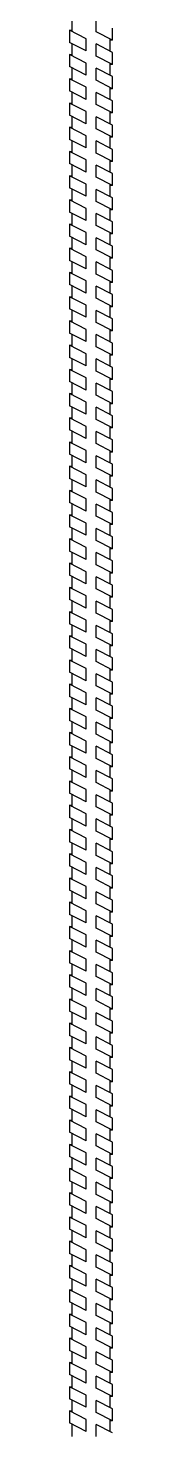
# Model space of a CAD drawing. Header units: millimetres. Extents: x -1985 to 969, y 203 to 500.
# Drawn here: x -1669 to -1668.5, y 451.15 to 467.39 of the extents above; entities that cross this region are included whole.
import ezdxf

# ---------------------------------------------------------------- set-up
doc = ezdxf.new("R2010")
doc.units = ezdxf.units.MM
doc.layers.add('ШПАЛА', color=7, linetype='Continuous')

msp = doc.modelspace()

# ---------------------------------------------------------------- linework, layer by layer
at = {"color": 7}
for p, q in [((-1669, 467.363), (-1668.97, 467.363)), ((-1669, 467.363), (-1669, 467.223)), ((-1668.808, 467.265), (-1669, 467.363)), ((-1668.5, 467.249), (-1668.691, 467.346)), ((-1668.5, 467.249), (-1668.5, 467.389)), ((-1668.808, 467.125), (-1669, 467.223)), ((-1668.5, 467.108), (-1668.691, 467.205)), ((-1668.5, 467.249), (-1668.53, 467.249)), ((-1668.5, 466.968), (-1668.5, 467.108)), ((-1669, 467.083), (-1668.97, 467.083)), ((-1669, 467.083), (-1669, 466.943)), ((-1668.808, 466.985), (-1669, 467.083)), ((-1668.808, 466.845), (-1669, 466.943)), ((-1668.5, 466.968), (-1668.691, 467.065)), ((-1668.5, 466.968), (-1668.53, 466.968)), ((-1669, 466.803), (-1668.97, 466.803)), ((-1669, 466.803), (-1669, 466.663)), ((-1668.808, 466.705), (-1669, 466.803)), ((-1668.5, 466.828), (-1668.691, 466.925)), ((-1668.5, 466.688), (-1668.691, 466.785)), ((-1668.5, 466.688), (-1668.5, 466.828)), ((-1668.808, 466.565), (-1669, 466.663)), ((-1668.5, 466.548), (-1668.691, 466.645)), ((-1668.5, 466.688), (-1668.53, 466.688)), ((-1668.5, 466.408), (-1668.5, 466.548))]:
    msp.add_line(p, q, dxfattribs=at)
for p, q in [((-1669, 466.522), (-1668.97, 466.522)), ((-1668.808, 466.424), (-1669, 466.522)), ((-1668.5, 466.408), (-1668.691, 466.505)), ((-1668.808, 466.284), (-1669, 466.382)), ((-1668.5, 466.268), (-1668.691, 466.364)), ((-1668.5, 466.408), (-1668.53, 466.408)), ((-1669, 466.242), (-1668.97, 466.242)), ((-1668.808, 466.144), (-1669, 466.242)), ((-1668.5, 466.128), (-1668.691, 466.224)), ((-1668.808, 466.004), (-1669, 466.102)), ((-1668.5, 465.987), (-1668.691, 466.084)), ((-1668.5, 466.128), (-1668.53, 466.128)), ((-1669, 465.963), (-1668.97, 465.963)), ((-1668.808, 465.865), (-1669, 465.963)), ((-1668.808, 465.725), (-1669, 465.823)), ((-1668.5, 465.847), (-1668.691, 465.944)), ((-1668.5, 465.708), (-1668.691, 465.805)), ((-1668.5, 465.847), (-1668.53, 465.847)), ((-1669, 465.683), (-1668.97, 465.683)), ((-1668.808, 465.585), (-1669, 465.683)), ((-1668.5, 465.568), (-1668.691, 465.665)), ((-1668.808, 465.445), (-1669, 465.543)), ((-1668.5, 465.428), (-1668.691, 465.525)), ((-1668.5, 465.568), (-1668.53, 465.568)), ((-1669, 465.403), (-1668.97, 465.403)), ((-1668.808, 465.305), (-1669, 465.403)), ((-1668.5, 465.288), (-1668.691, 465.385)), ((-1668.808, 465.165), (-1669, 465.263)), ((-1668.5, 465.149), (-1668.691, 465.246)), ((-1668.5, 465.288), (-1668.53, 465.288)), ((-1669, 465.123), (-1668.97, 465.123)), ((-1668.808, 465.025), (-1669, 465.123)), ((-1668.5, 465.009), (-1668.691, 465.106)), ((-1668.5, 465.009), (-1668.53, 465.009)), ((-1668.808, 464.885), (-1669, 464.983)), ((-1669, 464.844), (-1668.97, 464.844)), ((-1668.808, 464.746), (-1669, 464.844)), ((-1668.5, 464.869), (-1668.691, 464.965)), ((-1668.808, 464.606), (-1669, 464.704)), ((-1668.5, 464.729), (-1668.691, 464.825)), ((-1668.5, 464.589), (-1668.691, 464.686)), ((-1668.5, 464.729), (-1668.53, 464.729)), ((-1669, 464.564), (-1668.97, 464.564)), ((-1668.808, 464.466), (-1669, 464.564)), ((-1668.5, 464.449), (-1668.691, 464.546)), ((-1668.808, 464.326), (-1669, 464.424)), ((-1668.5, 464.309), (-1668.691, 464.406)), ((-1668.5, 464.449), (-1668.53, 464.449)), ((-1669, 464.284), (-1668.97, 464.284)), ((-1668.808, 464.186), (-1669, 464.284)), ((-1668.5, 464.169), (-1668.691, 464.266)), ((-1668.808, 464.046), (-1669, 464.144)), ((-1668.5, 464.029), (-1668.691, 464.126)), ((-1668.5, 464.169), (-1668.53, 464.169)), ((-1669, 464.004), (-1668.97, 464.004)), ((-1668.808, 463.905), (-1669, 464.004)), ((-1668.808, 463.765), (-1669, 463.864)), ((-1668.5, 463.889), (-1668.691, 463.986)), ((-1668.5, 463.889), (-1668.53, 463.889)), ((-1669, 463.723), (-1668.97, 463.723)), ((-1668.808, 463.625), (-1669, 463.723)), ((-1668.5, 463.749), (-1668.691, 463.846)), ((-1668.5, 463.609), (-1668.691, 463.706)), ((-1668.808, 463.485), (-1669, 463.583)), ((-1668.5, 463.468), (-1668.691, 463.565)), ((-1668.5, 463.609), (-1668.53, 463.609)), ((-1669, 463.443), (-1668.97, 463.443)), ((-1668.808, 463.345), (-1669, 463.443)), ((-1668.5, 463.328), (-1668.691, 463.425)), ((-1668.808, 463.205), (-1669, 463.303)), ((-1668.5, 463.188), (-1668.691, 463.285)), ((-1668.5, 463.328), (-1668.53, 463.328)), ((-1669, 463.164), (-1668.97, 463.164)), ((-1668.808, 463.066), (-1669, 463.164)), ((-1668.5, 463.048), (-1668.691, 463.145)), ((-1668.5, 463.048), (-1668.53, 463.048)), ((-1668.808, 462.926), (-1669, 463.024)), ((-1669, 462.884), (-1668.97, 462.884)), ((-1668.808, 462.785), (-1669, 462.884)), ((-1668.5, 462.909), (-1668.691, 463.006)), ((-1668.808, 462.645), (-1669, 462.744)), ((-1668.5, 462.769), (-1668.691, 462.866)), ((-1668.5, 462.629), (-1668.691, 462.726)), ((-1668.5, 462.769), (-1668.53, 462.769)), ((-1669, 462.604), (-1668.97, 462.604)), ((-1668.808, 462.506), (-1669, 462.604)), ((-1668.5, 462.489), (-1668.691, 462.586)), ((-1668.808, 462.366), (-1669, 462.464)), ((-1668.5, 462.349), (-1668.691, 462.446)), ((-1668.5, 462.489), (-1668.53, 462.489)), ((-1669, 462.324), (-1668.97, 462.324)), ((-1668.808, 462.226), (-1669, 462.324)), ((-1668.5, 462.209), (-1668.691, 462.306)), ((-1668.808, 462.086), (-1669, 462.184)), ((-1668.5, 462.069), (-1668.691, 462.166)), ((-1668.5, 462.209), (-1668.53, 462.209)), ((-1669, 462.045), (-1668.97, 462.045)), ((-1668.808, 461.947), (-1669, 462.045)), ((-1668.5, 461.929), (-1668.691, 462.026)), ((-1668.5, 461.929), (-1668.53, 461.929)), ((-1668.808, 461.807), (-1669, 461.905)), ((-1669, 461.765), (-1668.97, 461.765)), ((-1668.808, 461.667), (-1669, 461.765)), ((-1668.5, 461.79), (-1668.691, 461.887)), ((-1668.5, 461.65), (-1668.691, 461.747)), ((-1668.808, 461.527), (-1669, 461.625)), ((-1668.5, 461.51), (-1668.691, 461.607)), ((-1668.5, 461.65), (-1668.53, 461.65)), ((-1669, 461.485), (-1668.97, 461.485)), ((-1668.808, 461.387), (-1669, 461.485)), ((-1668.5, 461.37), (-1668.691, 461.467)), ((-1668.808, 461.247), (-1669, 461.345)), ((-1668.5, 461.23), (-1668.691, 461.327)), ((-1668.5, 461.37), (-1668.53, 461.37)), ((-1669, 461.205), (-1668.97, 461.205)), ((-1668.808, 461.106), (-1669, 461.205)), ((-1668.5, 461.09), (-1668.691, 461.187)), ((-1668.808, 460.966), (-1669, 461.065)), ((-1668.5, 460.95), (-1668.691, 461.047)), ((-1668.5, 461.09), (-1668.53, 461.09)), ((-1669, 460.924), (-1668.97, 460.924)), ((-1668.808, 460.826), (-1669, 460.924)), ((-1668.808, 460.686), (-1669, 460.784)), ((-1668.5, 460.81), (-1668.691, 460.907)), ((-1668.5, 460.81), (-1668.53, 460.81)), ((-1669, 460.644), (-1668.97, 460.644)), ((-1668.808, 460.546), (-1669, 460.644)), ((-1668.5, 460.669), (-1668.691, 460.766)), ((-1668.5, 460.529), (-1668.691, 460.626)), ((-1668.808, 460.406), (-1669, 460.504)), ((-1668.5, 460.389), (-1668.691, 460.486)), ((-1668.5, 460.529), (-1668.53, 460.529)), ((-1669, 460.365), (-1668.97, 460.365)), ((-1668.808, 460.267), (-1669, 460.365)), ((-1668.5, 460.249), (-1668.691, 460.346)), ((-1668.808, 460.127), (-1669, 460.225)), ((-1668.5, 460.11), (-1668.691, 460.207)), ((-1668.5, 460.249), (-1668.53, 460.249)), ((-1669, 460.085), (-1668.97, 460.085)), ((-1668.808, 459.986), (-1669, 460.085)), ((-1668.5, 459.97), (-1668.691, 460.067)), ((-1668.5, 459.97), (-1668.53, 459.97)), ((-1668.808, 459.846), (-1669, 459.945)), ((-1669, 459.805), (-1668.97, 459.805)), ((-1668.808, 459.707), (-1669, 459.805)), ((-1668.5, 459.83), (-1668.691, 459.927)), ((-1668.808, 459.567), (-1669, 459.665)), ((-1668.5, 459.69), (-1668.691, 459.787)), ((-1668.5, 459.551), (-1668.691, 459.647)), ((-1668.5, 459.69), (-1668.53, 459.69)), ((-1669, 459.525), (-1668.97, 459.525)), ((-1668.808, 459.427), (-1669, 459.525)), ((-1668.5, 459.411), (-1668.691, 459.507)), ((-1668.808, 459.287), (-1669, 459.385)), ((-1668.5, 459.27), (-1668.691, 459.367)), ((-1668.5, 459.411), (-1668.53, 459.411)), ((-1669, 459.246), (-1668.97, 459.246)), ((-1668.808, 459.148), (-1669, 459.246)), ((-1668.5, 459.13), (-1668.691, 459.227)), ((-1668.808, 459.008), (-1669, 459.106)), ((-1668.5, 458.991), (-1668.691, 459.088)), ((-1668.5, 459.13), (-1668.53, 459.13)), ((-1669, 458.966), (-1668.97, 458.966)), ((-1668.808, 458.868), (-1669, 458.966)), ((-1668.808, 458.728), (-1669, 458.826)), ((-1668.5, 458.851), (-1668.691, 458.948)), ((-1668.5, 458.851), (-1668.53, 458.851)), ((-1669, 458.686), (-1668.97, 458.686)), ((-1668.808, 458.587), (-1669, 458.686)), ((-1668.5, 458.711), (-1668.691, 458.808)), ((-1668.5, 458.571), (-1668.691, 458.668)), ((-1668.808, 458.447), (-1669, 458.546)), ((-1668.5, 458.431), (-1668.691, 458.528)), ((-1668.5, 458.571), (-1668.53, 458.571)), ((-1669, 458.406), (-1668.97, 458.406)), ((-1668.808, 458.307), (-1669, 458.406)), ((-1668.5, 458.291), (-1668.691, 458.388)), ((-1668.808, 458.167), (-1669, 458.266)), ((-1668.5, 458.151), (-1668.691, 458.248)), ((-1668.5, 458.291), (-1668.53, 458.291)), ((-1669, 458.125), (-1668.97, 458.125)), ((-1668.808, 458.027), (-1669, 458.125)), ((-1668.5, 458.011), (-1668.691, 458.108)), ((-1668.808, 457.887), (-1669, 457.985)), ((-1668.5, 457.87), (-1668.691, 457.967)), ((-1668.5, 458.011), (-1668.53, 458.011)), ((-1669, 457.845), (-1668.97, 457.845)), ((-1668.808, 457.747), (-1669, 457.845)), ((-1668.808, 457.607), (-1669, 457.705)), ((-1668.5, 457.73), (-1668.691, 457.827)), ((-1668.5, 457.59), (-1668.691, 457.687)), ((-1668.5, 457.73), (-1668.53, 457.73)), ((-1669, 457.566), (-1668.97, 457.566)), ((-1668.808, 457.467), (-1669, 457.566)), ((-1668.5, 457.45), (-1668.691, 457.547)), ((-1668.808, 457.327), (-1669, 457.426)), ((-1668.5, 457.311), (-1668.691, 457.408)), ((-1668.5, 457.45), (-1668.53, 457.45)), ((-1669, 457.286), (-1668.97, 457.286)), ((-1668.808, 457.187), (-1669, 457.286)), ((-1668.5, 457.171), (-1668.691, 457.268)), ((-1668.808, 457.047), (-1669, 457.146)), ((-1668.5, 457.031), (-1668.691, 457.128)), ((-1668.5, 457.171), (-1668.53, 457.171)), ((-1669, 457.006), (-1668.97, 457.006)), ((-1668.808, 456.908), (-1669, 457.006)), ((-1668.5, 456.891), (-1668.691, 456.988)), ((-1668.5, 456.891), (-1668.53, 456.891)), ((-1668.808, 456.768), (-1669, 456.866)), ((-1669, 456.726), (-1668.97, 456.726)), ((-1668.808, 456.628), (-1669, 456.726)), ((-1668.5, 456.751), (-1668.691, 456.848)), ((-1668.808, 456.488), (-1669, 456.586)), ((-1668.5, 456.611), (-1668.691, 456.708)), ((-1668.5, 456.471), (-1668.691, 456.568)), ((-1668.5, 456.611), (-1668.53, 456.611)), ((-1669, 456.447), (-1668.97, 456.447)), ((-1668.808, 456.349), (-1669, 456.447)), ((-1668.5, 456.331), (-1668.691, 456.428)), ((-1668.808, 456.209), (-1669, 456.307)), ((-1668.5, 456.192), (-1668.691, 456.289)), ((-1668.5, 456.331), (-1668.53, 456.331)), ((-1669, 456.167), (-1668.97, 456.167)), ((-1668.808, 456.069), (-1669, 456.167)), ((-1668.5, 456.052), (-1668.691, 456.149)), ((-1668.808, 455.929), (-1669, 456.027)), ((-1668.5, 455.912), (-1668.691, 456.009)), ((-1668.5, 456.052), (-1668.53, 456.052)), ((-1669, 455.887), (-1668.97, 455.887)), ((-1668.808, 455.788), (-1669, 455.887)), ((-1668.808, 455.648), (-1669, 455.747)), ((-1668.5, 455.772), (-1668.691, 455.869)), ((-1668.5, 455.772), (-1668.53, 455.772)), ((-1669, 455.606), (-1668.97, 455.606)), ((-1668.808, 455.508), (-1669, 455.606)), ((-1668.5, 455.632), (-1668.691, 455.729)), ((-1668.5, 455.492), (-1668.691, 455.589)), ((-1668.808, 455.368), (-1669, 455.466)), ((-1668.5, 455.352), (-1668.691, 455.449)), ((-1668.5, 455.492), (-1668.53, 455.492)), ((-1669, 455.326), (-1668.97, 455.326)), ((-1668.808, 455.228), (-1669, 455.326)), ((-1668.5, 455.212), (-1668.691, 455.309)), ((-1668.808, 455.088), (-1669, 455.186)), ((-1668.5, 455.071), (-1668.691, 455.168)), ((-1668.5, 455.212), (-1668.53, 455.212)), ((-1669, 455.046), (-1668.97, 455.046)), ((-1668.808, 454.947), (-1669, 455.046)), ((-1668.5, 454.931), (-1668.691, 455.028)), ((-1668.5, 454.931), (-1668.53, 454.931)), ((-1668.808, 454.807), (-1669, 454.906)), ((-1669, 454.767), (-1668.97, 454.767)), ((-1668.808, 454.668), (-1669, 454.767)), ((-1668.5, 454.791), (-1668.691, 454.888)), ((-1668.808, 454.528), (-1669, 454.627)), ((-1668.5, 454.651), (-1668.691, 454.748)), ((-1668.5, 454.512), (-1668.691, 454.609)), ((-1668.5, 454.651), (-1668.53, 454.651)), ((-1669, 454.486), (-1668.97, 454.486)), ((-1668.808, 454.388), (-1669, 454.486)), ((-1668.5, 454.372), (-1668.691, 454.469)), ((-1668.808, 454.248), (-1669, 454.346)), ((-1668.5, 454.232), (-1668.691, 454.329)), ((-1668.5, 454.372), (-1668.53, 454.372)), ((-1669, 454.207), (-1668.97, 454.207)), ((-1668.808, 454.109), (-1669, 454.207)), ((-1668.5, 454.092), (-1668.691, 454.189)), ((-1668.808, 453.969), (-1669, 454.067)), ((-1668.5, 453.952), (-1668.691, 454.049)), ((-1668.5, 454.092), (-1668.53, 454.092)), ((-1669, 453.927), (-1668.97, 453.927)), ((-1668.808, 453.829), (-1669, 453.927)), ((-1668.5, 453.812), (-1668.691, 453.909)), ((-1668.5, 453.812), (-1668.53, 453.812)), ((-1668.808, 453.689), (-1669, 453.787)), ((-1669, 453.648), (-1668.97, 453.648)), ((-1668.808, 453.549), (-1669, 453.648)), ((-1668.5, 453.672), (-1668.691, 453.769)), ((-1668.5, 453.532), (-1668.691, 453.629)), ((-1668.808, 453.409), (-1669, 453.508)), ((-1668.5, 453.393), (-1668.691, 453.49)), ((-1668.5, 453.532), (-1668.53, 453.532)), ((-1669, 453.367), (-1668.97, 453.367)), ((-1668.808, 453.269), (-1669, 453.367)), ((-1668.5, 453.253), (-1668.691, 453.35)), ((-1668.808, 453.129), (-1669, 453.227)), ((-1668.5, 453.113), (-1668.691, 453.21)), ((-1668.5, 453.253), (-1668.53, 453.253)), ((-1669, 453.087), (-1668.97, 453.087)), ((-1668.808, 452.989), (-1669, 453.087)), ((-1668.5, 452.973), (-1668.691, 453.07)), ((-1668.808, 452.849), (-1669, 452.947)), ((-1668.5, 452.832), (-1668.691, 452.929)), ((-1668.5, 452.973), (-1668.53, 452.973)), ((-1669, 452.807), (-1668.97, 452.807)), ((-1668.808, 452.709), (-1669, 452.807)), ((-1668.808, 452.569), (-1669, 452.667)), ((-1668.5, 452.692), (-1668.691, 452.789)), ((-1668.5, 452.692), (-1668.53, 452.692)), ((-1669, 452.527), (-1668.97, 452.527)), ((-1668.808, 452.428), (-1669, 452.527)), ((-1668.5, 452.552), (-1668.691, 452.649)), ((-1668.5, 452.412), (-1668.691, 452.509)), ((-1668.808, 452.288), (-1669, 452.387)), ((-1668.5, 452.272), (-1668.691, 452.369)), ((-1668.5, 452.412), (-1668.53, 452.412)), ((-1669, 452.246), (-1668.97, 452.246)), ((-1668.808, 452.148), (-1669, 452.246)), ((-1668.5, 452.132), (-1668.691, 452.229)), ((-1668.808, 452.008), (-1669, 452.106)), ((-1668.5, 451.992), (-1668.691, 452.088)), ((-1668.5, 452.132), (-1668.53, 452.132)), ((-1669, 451.967), (-1668.97, 451.967)), ((-1668.808, 451.869), (-1669, 451.967)), ((-1668.5, 451.852), (-1668.691, 451.948)), ((-1668.5, 451.852), (-1668.53, 451.852)), ((-1668.808, 451.729), (-1669, 451.827)), ((-1669, 451.687), (-1668.97, 451.687)), ((-1668.808, 451.589), (-1669, 451.687)), ((-1668.5, 451.712), (-1668.691, 451.809)), ((-1668.808, 451.449), (-1669, 451.547)), ((-1668.5, 451.572), (-1668.691, 451.669)), ((-1668.5, 451.432), (-1668.691, 451.529)), ((-1668.5, 451.572), (-1668.53, 451.572)), ((-1669, 451.408), (-1668.97, 451.408)), ((-1668.808, 451.309), (-1669, 451.408)), ((-1668.5, 451.292), (-1668.691, 451.389)), ((-1668.808, 451.169), (-1669, 451.268)), ((-1668.5, 451.153), (-1668.691, 451.25)), ((-1668.5, 451.292), (-1668.53, 451.292))]:
    msp.add_line(p, q)
at = {"color": 0}
for p, q in [((-1669, 466.522), (-1669, 466.382)), ((-1669, 466.242), (-1669, 466.102)), ((-1668.5, 466.128), (-1668.5, 466.268)), ((-1668.5, 465.847), (-1668.5, 465.987)), ((-1669, 465.963), (-1669, 465.823)), ((-1669, 465.683), (-1669, 465.543)), ((-1668.5, 465.568), (-1668.5, 465.708)), ((-1669, 465.403), (-1669, 465.263)), ((-1668.5, 465.288), (-1668.5, 465.428)), ((-1669, 465.123), (-1669, 464.983)), ((-1668.5, 465.009), (-1668.5, 465.149)), ((-1669, 464.844), (-1669, 464.704)), ((-1668.5, 464.729), (-1668.5, 464.869)), ((-1669, 464.564), (-1669, 464.424)), ((-1668.5, 464.449), (-1668.5, 464.589)), ((-1669, 464.284), (-1669, 464.144)), ((-1668.5, 464.169), (-1668.5, 464.309)), ((-1668.5, 463.889), (-1668.5, 464.029)), ((-1669, 464.004), (-1669, 463.864)), ((-1669, 463.723), (-1669, 463.583)), ((-1668.5, 463.609), (-1668.5, 463.749)), ((-1669, 463.443), (-1669, 463.303)), ((-1668.5, 463.328), (-1668.5, 463.468)), ((-1669, 463.164), (-1669, 463.024)), ((-1668.5, 463.048), (-1668.5, 463.188)), ((-1669, 462.884), (-1669, 462.744)), ((-1668.5, 462.769), (-1668.5, 462.909)), ((-1669, 462.604), (-1669, 462.464)), ((-1668.5, 462.489), (-1668.5, 462.629)), ((-1669, 462.324), (-1669, 462.184)), ((-1668.5, 462.209), (-1668.5, 462.349)), ((-1669, 462.045), (-1669, 461.905)), ((-1668.5, 461.929), (-1668.5, 462.069)), ((-1669, 461.765), (-1669, 461.625)), ((-1668.5, 461.65), (-1668.5, 461.79)), ((-1669, 461.485), (-1669, 461.345)), ((-1668.5, 461.37), (-1668.5, 461.51)), ((-1669, 461.205), (-1669, 461.065)), ((-1668.5, 461.09), (-1668.5, 461.23)), ((-1668.5, 460.81), (-1668.5, 460.95)), ((-1669, 460.924), (-1669, 460.784)), ((-1669, 460.644), (-1669, 460.504)), ((-1668.5, 460.529), (-1668.5, 460.669)), ((-1669, 460.365), (-1669, 460.225)), ((-1668.5, 460.249), (-1668.5, 460.389)), ((-1669, 460.085), (-1669, 459.945)), ((-1668.5, 459.97), (-1668.5, 460.11)), ((-1669, 459.805), (-1669, 459.665)), ((-1668.5, 459.69), (-1668.5, 459.83)), ((-1669, 459.525), (-1669, 459.385)), ((-1668.5, 459.411), (-1668.5, 459.551)), ((-1669, 459.246), (-1669, 459.106)), ((-1668.5, 459.13), (-1668.5, 459.27)), ((-1668.5, 458.851), (-1668.5, 458.991)), ((-1669, 458.966), (-1669, 458.826)), ((-1669, 458.686), (-1669, 458.546)), ((-1668.5, 458.571), (-1668.5, 458.711)), ((-1669, 458.406), (-1669, 458.266)), ((-1668.5, 458.291), (-1668.5, 458.431)), ((-1669, 458.125), (-1669, 457.985)), ((-1668.5, 458.011), (-1668.5, 458.151)), ((-1668.5, 457.73), (-1668.5, 457.87)), ((-1669, 457.845), (-1669, 457.705)), ((-1669, 457.566), (-1669, 457.426)), ((-1668.5, 457.45), (-1668.5, 457.59)), ((-1669, 457.286), (-1669, 457.146)), ((-1668.5, 457.171), (-1668.5, 457.311)), ((-1669, 457.006), (-1669, 456.866)), ((-1668.5, 456.891), (-1668.5, 457.031)), ((-1669, 456.726), (-1669, 456.586)), ((-1668.5, 456.611), (-1668.5, 456.751)), ((-1669, 456.447), (-1669, 456.307)), ((-1668.5, 456.331), (-1668.5, 456.471)), ((-1669, 456.167), (-1669, 456.027)), ((-1668.5, 456.052), (-1668.5, 456.192)), ((-1668.5, 455.772), (-1668.5, 455.912)), ((-1669, 455.887), (-1669, 455.747)), ((-1669, 455.606), (-1669, 455.466)), ((-1668.5, 455.492), (-1668.5, 455.632)), ((-1669, 455.326), (-1669, 455.186)), ((-1668.5, 455.212), (-1668.5, 455.352)), ((-1669, 455.046), (-1669, 454.906)), ((-1668.5, 454.931), (-1668.5, 455.071)), ((-1669, 454.767), (-1669, 454.627)), ((-1668.5, 454.651), (-1668.5, 454.791)), ((-1669, 454.486), (-1669, 454.346)), ((-1668.5, 454.372), (-1668.5, 454.512)), ((-1669, 454.207), (-1669, 454.067)), ((-1668.5, 454.092), (-1668.5, 454.232)), ((-1668.5, 453.812), (-1668.5, 453.952)), ((-1669, 453.927), (-1669, 453.787)), ((-1669, 453.648), (-1669, 453.508)), ((-1668.5, 453.532), (-1668.5, 453.672)), ((-1669, 453.367), (-1669, 453.227)), ((-1668.5, 453.253), (-1668.5, 453.393)), ((-1669, 453.087), (-1669, 452.947)), ((-1668.5, 452.973), (-1668.5, 453.113)), ((-1668.5, 452.692), (-1668.5, 452.832)), ((-1669, 452.807), (-1669, 452.667)), ((-1669, 452.527), (-1669, 452.387)), ((-1668.5, 452.412), (-1668.5, 452.552)), ((-1669, 452.246), (-1669, 452.106)), ((-1668.5, 452.132), (-1668.5, 452.272)), ((-1669, 451.967), (-1669, 451.827)), ((-1668.5, 451.852), (-1668.5, 451.992)), ((-1669, 451.687), (-1669, 451.547)), ((-1668.5, 451.572), (-1668.5, 451.712)), ((-1669, 451.408), (-1669, 451.268)), ((-1668.5, 451.292), (-1668.5, 451.432))]:
    msp.add_line(p, q, dxfattribs=at)
at = {"layer": 'ШПАЛА', "color": 7}
for p, q in [((-1668.97, 467.348), (-1668.97, 467.488)), ((-1668.691, 467.346), (-1668.691, 467.486)), ((-1668.97, 467.068), (-1668.97, 467.208)), ((-1668.808, 467.125), (-1668.808, 467.265)), ((-1668.691, 467.065), (-1668.691, 467.205)), ((-1668.53, 467.124), (-1668.53, 467.264)), ((-1668.808, 466.845), (-1668.808, 466.985)), ((-1668.53, 466.844), (-1668.53, 466.984)), ((-1668.97, 466.788), (-1668.97, 466.928)), ((-1668.691, 466.785), (-1668.691, 466.925)), ((-1668.97, 466.507), (-1668.97, 466.648)), ((-1668.808, 466.565), (-1668.808, 466.705)), ((-1668.691, 466.505), (-1668.691, 466.645)), ((-1668.53, 466.563), (-1668.53, 466.704))]:
    msp.add_line(p, q, dxfattribs=at)
at = {"layer": 'ШПАЛА', "color": 0}
for p, q in [((-1668.97, 466.227), (-1668.97, 466.367)), ((-1668.808, 466.284), (-1668.808, 466.424)), ((-1668.691, 466.224), (-1668.691, 466.364)), ((-1668.53, 466.283), (-1668.53, 466.423)), ((-1668.808, 466.004), (-1668.808, 466.144)), ((-1668.53, 466.003), (-1668.53, 466.143)), ((-1668.97, 465.948), (-1668.97, 466.087)), ((-1668.691, 465.944), (-1668.691, 466.084)), ((-1668.97, 465.668), (-1668.97, 465.808)), ((-1668.808, 465.725), (-1668.808, 465.865)), ((-1668.691, 465.665), (-1668.691, 465.805)), ((-1668.53, 465.724), (-1668.53, 465.863)), ((-1668.97, 465.388), (-1668.97, 465.528)), ((-1668.808, 465.445), (-1668.808, 465.585)), ((-1668.691, 465.385), (-1668.691, 465.525)), ((-1668.53, 465.443), (-1668.53, 465.584)), ((-1668.97, 465.108), (-1668.97, 465.248)), ((-1668.808, 465.165), (-1668.808, 465.305)), ((-1668.691, 465.106), (-1668.691, 465.246)), ((-1668.53, 465.164), (-1668.53, 465.303)), ((-1668.808, 464.885), (-1668.808, 465.025)), ((-1668.53, 464.884), (-1668.53, 465.024)), ((-1668.97, 464.829), (-1668.97, 464.968)), ((-1668.691, 464.825), (-1668.691, 464.965)), ((-1668.97, 464.549), (-1668.97, 464.689)), ((-1668.808, 464.606), (-1668.808, 464.746)), ((-1668.691, 464.546), (-1668.691, 464.686)), ((-1668.53, 464.605), (-1668.53, 464.744)), ((-1668.97, 464.268), (-1668.97, 464.409)), ((-1668.808, 464.326), (-1668.808, 464.466)), ((-1668.691, 464.266), (-1668.691, 464.406)), ((-1668.53, 464.324), (-1668.53, 464.465)), ((-1668.808, 464.046), (-1668.808, 464.186)), ((-1668.53, 464.044), (-1668.53, 464.184)), ((-1668.97, 463.988), (-1668.97, 464.128)), ((-1668.691, 463.986), (-1668.691, 464.126)), ((-1668.808, 463.765), (-1668.808, 463.905)), ((-1668.53, 463.764), (-1668.53, 463.904)), ((-1668.97, 463.708), (-1668.97, 463.848)), ((-1668.691, 463.706), (-1668.691, 463.846)), ((-1668.97, 463.428), (-1668.97, 463.568)), ((-1668.808, 463.485), (-1668.808, 463.625)), ((-1668.691, 463.425), (-1668.691, 463.565)), ((-1668.53, 463.484), (-1668.53, 463.624)), ((-1668.97, 463.148), (-1668.97, 463.288)), ((-1668.808, 463.205), (-1668.808, 463.345)), ((-1668.691, 463.145), (-1668.691, 463.285)), ((-1668.53, 463.203), (-1668.53, 463.344)), ((-1668.808, 462.926), (-1668.808, 463.066)), ((-1668.53, 462.924), (-1668.53, 463.063)), ((-1668.97, 462.868), (-1668.97, 463.008)), ((-1668.691, 462.866), (-1668.691, 463.006)), ((-1668.97, 462.589), (-1668.97, 462.728)), ((-1668.808, 462.645), (-1668.808, 462.785)), ((-1668.691, 462.586), (-1668.691, 462.726)), ((-1668.53, 462.644), (-1668.53, 462.784)), ((-1668.97, 462.309), (-1668.97, 462.449)), ((-1668.808, 462.366), (-1668.808, 462.506)), ((-1668.691, 462.306), (-1668.691, 462.446)), ((-1668.53, 462.365), (-1668.53, 462.504)), ((-1668.97, 462.03), (-1668.97, 462.169)), ((-1668.808, 462.086), (-1668.808, 462.226)), ((-1668.691, 462.026), (-1668.691, 462.166)), ((-1668.53, 462.085), (-1668.53, 462.225)), ((-1668.808, 461.807), (-1668.808, 461.947)), ((-1668.53, 461.806), (-1668.53, 461.945)), ((-1668.97, 461.75), (-1668.97, 461.89)), ((-1668.691, 461.747), (-1668.691, 461.887)), ((-1668.97, 461.469), (-1668.97, 461.61)), ((-1668.808, 461.527), (-1668.808, 461.667)), ((-1668.691, 461.467), (-1668.691, 461.607)), ((-1668.53, 461.525), (-1668.53, 461.666)), ((-1668.97, 461.189), (-1668.97, 461.329)), ((-1668.808, 461.247), (-1668.808, 461.387)), ((-1668.691, 461.187), (-1668.691, 461.327)), ((-1668.53, 461.245), (-1668.53, 461.385)), ((-1668.808, 460.966), (-1668.808, 461.106)), ((-1668.53, 460.965), (-1668.53, 461.105)), ((-1668.97, 460.909), (-1668.97, 461.049)), ((-1668.691, 460.907), (-1668.691, 461.047)), ((-1668.808, 460.686), (-1668.808, 460.826)), ((-1668.53, 460.685), (-1668.53, 460.825)), ((-1668.97, 460.629), (-1668.97, 460.769)), ((-1668.691, 460.626), (-1668.691, 460.766)), ((-1668.97, 460.349), (-1668.97, 460.489)), ((-1668.808, 460.406), (-1668.808, 460.546)), ((-1668.691, 460.346), (-1668.691, 460.486)), ((-1668.53, 460.404), (-1668.53, 460.545)), ((-1668.97, 460.069), (-1668.97, 460.209)), ((-1668.808, 460.127), (-1668.808, 460.267)), ((-1668.691, 460.067), (-1668.691, 460.207)), ((-1668.53, 460.125), (-1668.53, 460.264)), ((-1668.808, 459.846), (-1668.808, 459.986)), ((-1668.53, 459.845), (-1668.53, 459.985)), ((-1668.97, 459.79), (-1668.97, 459.929)), ((-1668.691, 459.787), (-1668.691, 459.927)), ((-1668.97, 459.51), (-1668.97, 459.65)), ((-1668.808, 459.567), (-1668.808, 459.707)), ((-1668.691, 459.507), (-1668.691, 459.647)), ((-1668.53, 459.566), (-1668.53, 459.705)), ((-1668.97, 459.231), (-1668.97, 459.37)), ((-1668.808, 459.287), (-1668.808, 459.427)), ((-1668.691, 459.227), (-1668.691, 459.367)), ((-1668.53, 459.286), (-1668.53, 459.426)), ((-1668.808, 459.008), (-1668.808, 459.148)), ((-1668.97, 458.951), (-1668.97, 459.091)), ((-1668.691, 458.948), (-1668.691, 459.088)), ((-1668.53, 459.007), (-1668.53, 459.146)), ((-1668.808, 458.728), (-1668.808, 458.868)), ((-1668.53, 458.726), (-1668.53, 458.867)), ((-1668.97, 458.67), (-1668.97, 458.811)), ((-1668.691, 458.668), (-1668.691, 458.808)), ((-1668.97, 458.39), (-1668.97, 458.53)), ((-1668.808, 458.447), (-1668.808, 458.587)), ((-1668.691, 458.388), (-1668.691, 458.528)), ((-1668.53, 458.446), (-1668.53, 458.586)), ((-1668.97, 458.11), (-1668.97, 458.25)), ((-1668.808, 458.167), (-1668.808, 458.307)), ((-1668.691, 458.108), (-1668.691, 458.248)), ((-1668.53, 458.166), (-1668.53, 458.306)), ((-1668.808, 457.887), (-1668.808, 458.027)), ((-1668.53, 457.886), (-1668.53, 458.026)), ((-1668.97, 457.83), (-1668.97, 457.97)), ((-1668.691, 457.827), (-1668.691, 457.967)), ((-1668.97, 457.55), (-1668.97, 457.69)), ((-1668.808, 457.607), (-1668.808, 457.747)), ((-1668.691, 457.547), (-1668.691, 457.687)), ((-1668.53, 457.605), (-1668.53, 457.746)), ((-1668.97, 457.27), (-1668.97, 457.41)), ((-1668.808, 457.327), (-1668.808, 457.467)), ((-1668.691, 457.268), (-1668.691, 457.408)), ((-1668.53, 457.326), (-1668.53, 457.465)), ((-1668.97, 456.991), (-1668.97, 457.13)), ((-1668.808, 457.047), (-1668.808, 457.187)), ((-1668.691, 456.988), (-1668.691, 457.128)), ((-1668.53, 457.046), (-1668.53, 457.186)), ((-1668.808, 456.768), (-1668.808, 456.908)), ((-1668.53, 456.767), (-1668.53, 456.906)), ((-1668.97, 456.711), (-1668.97, 456.851)), ((-1668.691, 456.708), (-1668.691, 456.848)), ((-1668.97, 456.432), (-1668.97, 456.571)), ((-1668.808, 456.488), (-1668.808, 456.628)), ((-1668.691, 456.428), (-1668.691, 456.568)), ((-1668.53, 456.486), (-1668.53, 456.627)), ((-1668.97, 456.151), (-1668.97, 456.292)), ((-1668.808, 456.209), (-1668.808, 456.349)), ((-1668.691, 456.149), (-1668.691, 456.289)), ((-1668.53, 456.207), (-1668.53, 456.346)), ((-1668.808, 455.929), (-1668.808, 456.069)), ((-1668.53, 455.927), (-1668.53, 456.067)), ((-1668.97, 455.871), (-1668.97, 456.011)), ((-1668.691, 455.869), (-1668.691, 456.009)), ((-1668.808, 455.648), (-1668.808, 455.788)), ((-1668.53, 455.647), (-1668.53, 455.787)), ((-1668.97, 455.591), (-1668.97, 455.731)), ((-1668.691, 455.589), (-1668.691, 455.729)), ((-1668.97, 455.311), (-1668.97, 455.451)), ((-1668.808, 455.368), (-1668.808, 455.508)), ((-1668.691, 455.309), (-1668.691, 455.449)), ((-1668.53, 455.367), (-1668.53, 455.507)), ((-1668.97, 455.03), (-1668.97, 455.171)), ((-1668.808, 455.088), (-1668.808, 455.228)), ((-1668.691, 455.028), (-1668.691, 455.168)), ((-1668.53, 455.086), (-1668.53, 455.227)), ((-1668.808, 454.807), (-1668.808, 454.947)), ((-1668.53, 454.806), (-1668.53, 454.946)), ((-1668.97, 454.751), (-1668.97, 454.89)), ((-1668.691, 454.748), (-1668.691, 454.888)), ((-1668.97, 454.471), (-1668.97, 454.611)), ((-1668.808, 454.528), (-1668.808, 454.668)), ((-1668.691, 454.469), (-1668.691, 454.609)), ((-1668.53, 454.527), (-1668.53, 454.666)), ((-1668.97, 454.192), (-1668.97, 454.331)), ((-1668.808, 454.248), (-1668.808, 454.388)), ((-1668.691, 454.189), (-1668.691, 454.329)), ((-1668.53, 454.247), (-1668.53, 454.387)), ((-1668.97, 453.912), (-1668.97, 454.052)), ((-1668.808, 453.969), (-1668.808, 454.109)), ((-1668.691, 453.909), (-1668.691, 454.049)), ((-1668.53, 453.968), (-1668.53, 454.107)), ((-1668.808, 453.689), (-1668.808, 453.829)), ((-1668.53, 453.687), (-1668.53, 453.828)), ((-1668.97, 453.632), (-1668.97, 453.772)), ((-1668.691, 453.629), (-1668.691, 453.769)), ((-1668.97, 453.352), (-1668.97, 453.492)), ((-1668.808, 453.409), (-1668.808, 453.549)), ((-1668.691, 453.35), (-1668.691, 453.49)), ((-1668.53, 453.408), (-1668.53, 453.547)), ((-1668.97, 453.072), (-1668.97, 453.212)), ((-1668.808, 453.129), (-1668.808, 453.269)), ((-1668.691, 453.07), (-1668.691, 453.21)), ((-1668.53, 453.128), (-1668.53, 453.268)), ((-1668.808, 452.849), (-1668.808, 452.989)), ((-1668.53, 452.848), (-1668.53, 452.988)), ((-1668.97, 452.792), (-1668.97, 452.932)), ((-1668.691, 452.789), (-1668.691, 452.929)), ((-1668.808, 452.569), (-1668.808, 452.709)), ((-1668.53, 452.567), (-1668.53, 452.708)), ((-1668.97, 452.511), (-1668.97, 452.652)), ((-1668.691, 452.509), (-1668.691, 452.649)), ((-1668.97, 452.231), (-1668.97, 452.371)), ((-1668.808, 452.288), (-1668.808, 452.428)), ((-1668.691, 452.229), (-1668.691, 452.369)), ((-1668.53, 452.287), (-1668.53, 452.427)), ((-1668.97, 451.952), (-1668.97, 452.091)), ((-1668.808, 452.008), (-1668.808, 452.148)), ((-1668.691, 451.948), (-1668.691, 452.088)), ((-1668.53, 452.007), (-1668.53, 452.147)), ((-1668.808, 451.729), (-1668.808, 451.869)), ((-1668.53, 451.728), (-1668.53, 451.867)), ((-1668.97, 451.672), (-1668.97, 451.812)), ((-1668.691, 451.669), (-1668.691, 451.809)), ((-1668.97, 451.392), (-1668.97, 451.532)), ((-1668.808, 451.449), (-1668.808, 451.589)), ((-1668.691, 451.389), (-1668.691, 451.529)), ((-1668.53, 451.447), (-1668.53, 451.588)), ((-1668.97, 451.112), (-1668.97, 451.252)), ((-1668.808, 451.169), (-1668.808, 451.309)), ((-1668.691, 451.11), (-1668.691, 451.25)), ((-1668.53, 451.168), (-1668.53, 451.307))]:
    msp.add_line(p, q, dxfattribs=at)

doc.saveas('drawing.dxf')
